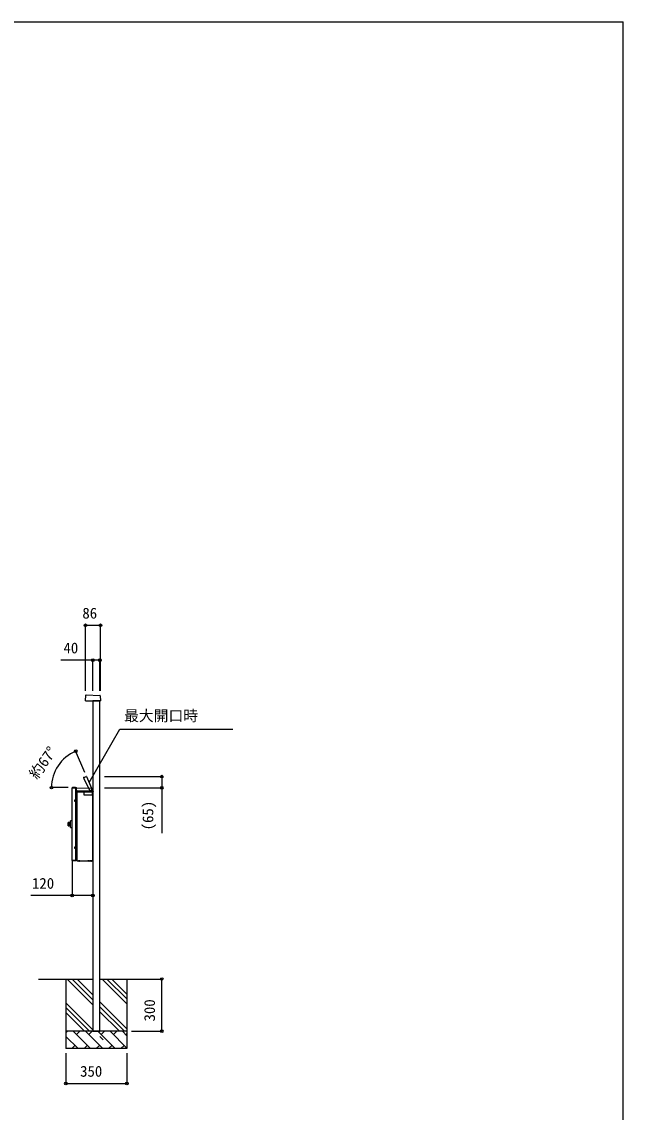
# Model space of a CAD drawing. Units: millimetres, scale not verified. Extents: x -4375 to 4375, y -6498 to 6471.
# Drawn here: x 921 to 4375, y -14 to 6252 of the extents above; entities that cross this region are included whole.
import ezdxf
from ezdxf.enums import TextEntityAlignment as Align

# ---------------------------------------------------------------- set-up
doc = ezdxf.new("R2010")
doc.units = ezdxf.units.MM
doc.header["$LTSCALE"] = 30
for name, color, linetype in [('0-2_YKK_A1', 4, 'Continuous'), ('0-3_YKK_D', 6, 'Continuous'), ('0-4_YKK_ZWAK', 7, 'Continuous')]:
    doc.layers.add(name, color=color, linetype=linetype)
doc.styles.add('ＭＳ ゴシック', font='')
doc.styles.get('ＭＳ ゴシック').set_extended_font_data('MS Gothic')

msp = doc.modelspace()

# ---------------------------------------------------------------- linework, layer by layer
at = {"layer": '0-2_YKK_A1'}
for p, q in [((1287.27, 2350.66), (1289.2, 2382.16)), ((1291.27, 2384.03), (1369.96, 2381.28)), ((1288.27, 2349.6), (1372.64, 2349.6)), ((1330, 2351.6), (1330, 2348.6)), ((1330, 2351.6), (1370, 2351.6)), ((1330, 2348.6), (1330, 751.6)), ((1371.88, 2379.41), (1373.64, 2350.66)), ((1275.41, 1909.06), (1276.26, 1907.24)), ((1276.06, 1910.46), (1275.91, 1910.39)), ((1277.38, 1904.85), (1276.26, 1907.24)), ((1276.76, 1908.58), (1279.86, 1909.96)), ((1277.42, 1904.78), (1277.38, 1904.85)), ((1278.54, 1903.89), (1310.22, 1835.94)), ((1278.54, 1903.89), (1278.54, 1903.89)), ((1279.86, 1909.96), (1291.8, 1915.28)), ((1293.13, 1914.75), (1326.67, 1835.75)), ((1228.8, 1851.35), (1213.1, 1851.35)), ((1213.1, 1851.35), (1213.1, 1850.55)), ((1228.8, 1850.55), (1228.8, 1851.35)), ((1231.85, 1779.35), (1231.85, 1850.25)), ((1231.85, 1846.3), (1231.9, 1846.3)), ((1231.9, 1844.3), (1231.85, 1844.3)), ((1231.85, 1842.03), (1231.9, 1842.35)), ((1231.9, 1842.35), (1231.85, 1842.35)), ((1231.85, 1824.59), (1234.39, 1824.59)), ((1231.9, 1850.25), (1231.9, 1842.35)), ((1233.41, 1833.42), (1233.41, 1833.26)), ((1234.22, 1814.93), (1234.42, 1826.29)), ((1234.41, 1832.25), (1236.41, 1832.26)), ((1234.71, 1826.7), (1235.21, 1827.21)), ((1235.02, 1804.76), (1235.2, 1825.8)), ((1235.22, 1828.31), (1235.21, 1826.31)), ((1235.45, 1836.67), (1235.62, 1849.74)), ((1235.45, 1836.22), (1235.45, 1836.67)), ((1330.01, 1825.3), (1235.7, 1825.3)), ((1236.16, 1804.75), (1236.52, 1825.3)), ((1236.22, 1829.3), (1329.98, 1829.3)), ((1239.06, 1832.27), (1236.41, 1832.26)), ((1236.64, 1850.73), (1322.43, 1848.16)), ((1237.1, 1825.3), (1237.1, 1432.5)), ((1239.1, 1832.27), (1239.06, 1832.27)), ((1240.41, 1832.93), (1315.38, 1833.3)), ((1240.41, 1832.93), (1240.41, 1832.93)), ((1242.29, 1829.59), (1242.35, 1832.93)), ((1276.7, 1825.3), (1276.7, 1810.3)), ((1307.25, 1829.59), (1307.19, 1833.26)), ((1307.25, 1829.59), (1307.25, 1829.3)), ((1310.81, 1835.31), (1311.16, 1835.11)), ((1314.54, 1833.88), (1311.2, 1835.09)), ((1320.08, 1831.86), (1314.54, 1833.88)), ((1315.06, 1829.59), (1314.99, 1833.3)), ((1316.2, 1833.57), (1316.54, 1833.8)), ((1319.07, 1836.36), (1316.56, 1833.83)), ((1323.21, 1840.55), (1319.07, 1836.36)), ((1319.71, 1837.01), (1319.84, 1829.59)), ((1320.83, 1831.89), (1321.68, 1832.26)), ((1321.71, 1832.28), (1326.18, 1834.46)), ((1323.51, 1842.2), (1323.4, 1847.18)), ((1323.5, 1841.24), (1323.51, 1842.17)), ((1326.7, 1810.3), (1326.7, 1825.3)), ((1329.7, 1432.5), (1329.7, 1825.3)), ((1330.98, 1828.32), (1331.01, 1826.32)), ((1224.8, 1778.35), (1224.8, 1774.35)), ((1232.8, 1777.65), (1224.8, 1777.65)), ((1232.8, 1776.65), (1224.8, 1776.65)), ((1228.8, 1776.25), (1224.8, 1776.25)), ((1224.8, 1776.15), (1230.3, 1776.15)), ((1224.8, 1775.15), (1231.8, 1775.15)), ((1231.8, 1774.15), (1224.82, 1774.15)), ((1224.84, 1778.65), (1230.3, 1778.65)), ((1230.8, 1773.75), (1225, 1773.75)), ((1230.8, 1773.5), (1225.27, 1773.5)), ((1225.3, 1776.25), (1225.3, 1776.15)), ((1225.3, 1773.5), (1225.3, 1773.48)), ((1225.3, 1773.5), (1225.3, 1773.48)), ((1231.85, 1779.35), (1225.8, 1779.35)), ((1231.85, 1773.35), (1225.8, 1773.35)), ((1226.8, 1774.15), (1226.8, 1775.15)), ((1228.3, 1776.15), (1228.3, 1776.25)), ((1228.3, 1773.35), (1228.3, 1773.5)), ((1228.8, 1776.25), (1228.8, 1776.65)), ((1228.8, 1773.75), (1228.8, 1774.15)), ((1231.8, 1773.85), (1228.8, 1773.85)), ((1229.4, 1776.65), (1229.4, 1777.65)), ((1229.8, 1778.65), (1229.8, 1779.35)), ((1230.3, 1777.65), (1230.3, 1778.65)), ((1230.3, 1775.15), (1230.3, 1776.15)), ((1230.8, 1773.5), (1230.8, 1773.75)), ((1231.8, 1777.65), (1231.8, 1776.65)), ((1231.8, 1775.15), (1231.8, 1774.15)), ((1231.8, 1773.85), (1231.8, 1774.15)), ((1231.8, 1773.35), (1231.8, 1773.85)), ((1231.85, 1815.06), (1234.22, 1815.06)), ((1234.71, 1814.07), (1231.85, 1814.07)), ((1235, 1802.3), (1231.85, 1802.3)), ((1231.85, 1801.8), (1235.61, 1801.8)), ((1231.85, 1509.35), (1231.85, 1773.35)), ((1232.8, 1776.65), (1232.8, 1777.65)), ((1235.5, 1801.8), (1235.5, 1801.85)), ((1235.5, 1801.8), (1235.5, 1801.85)), ((1235.62, 1801.85), (1235.61, 1801.8)), ((1235.62, 1801.85), (1235.61, 1801.8)), ((1236.27, 1811.4), (1236.8, 1811.4)), ((1236.79, 1811.8), (1236.77, 1811.8)), ((1236.79, 1811.8), (1236.77, 1811.8)), ((1237.1, 1811.4), (1236.8, 1811.4)), ((1236.8, 1811.4), (1236.8, 1446.5)), ((1276.7, 1810.3), (1326.7, 1810.3)), ((1193.8, 1651.35), (1188.3, 1651.35)), ((1188.3, 1631.35), (1188.3, 1651.35)), ((1188.3, 1631.35), (1193.8, 1631.35)), ((1193.8, 1631.35), (1193.8, 1651.35)), ((1200.3, 1648.85), (1193.8, 1648.85)), ((1193.8, 1633.85), (1200.3, 1633.85)), ((1211, 1661.35), (1200.3, 1661.16)), ((1200.3, 1621.54), (1200.3, 1661.16)), ((1200.3, 1621.54), (1211, 1621.35)), ((1224.8, 1508.35), (1224.8, 1504.35)), ((1230.3, 1506.55), (1224.8, 1506.55)), ((1224.8, 1506.45), (1225.59, 1506.45)), ((1229.4, 1506.05), (1224.8, 1506.05)), ((1224.8, 1505.05), (1229.4, 1505.05)), ((1224.82, 1508.55), (1226.8, 1508.55)), ((1224.82, 1508.55), (1226.8, 1508.55)), ((1230.3, 1504.05), (1224.84, 1504.05)), ((1230.8, 1508.95), (1225, 1508.95)), ((1230.8, 1509.2), (1225.27, 1509.2)), ((1225.3, 1509.22), (1225.3, 1509.2)), ((1225.3, 1509.22), (1225.3, 1509.2)), ((1225.3, 1506.55), (1225.3, 1506.45)), ((1225.59, 1506.45), (1228.8, 1506.45)), ((1225.8, 1509.35), (1230.8, 1509.35)), ((1226.8, 1508.55), (1226.8, 1507.55)), ((1228.3, 1509.2), (1228.3, 1509.35)), ((1228.3, 1506.45), (1228.3, 1506.55)), ((1228.8, 1508.55), (1228.8, 1508.95)), ((1228.8, 1508.85), (1231.8, 1508.85)), ((1228.8, 1506.05), (1228.8, 1506.45)), ((1229.4, 1506.05), (1231.8, 1506.05)), ((1229.4, 1505.05), (1229.4, 1506.05)), ((1231.8, 1505.05), (1229.4, 1505.05)), ((1229.8, 1503.35), (1229.8, 1504.05)), ((1230.3, 1506.55), (1230.3, 1507.55)), ((1230.3, 1504.05), (1230.3, 1505.05)), ((1230.8, 1509.35), (1231.85, 1509.35)), ((1230.8, 1508.95), (1230.8, 1509.2)), ((1231.8, 1506.05), (1232.8, 1506.05)), ((1231.8, 1506.05), (1231.8, 1505.05)), ((1232.8, 1505.05), (1231.8, 1505.05)), ((1232.8, 1505.05), (1232.8, 1506.05)), ((1225.8, 1503.35), (1230.8, 1503.35)), ((1230.8, 1503.35), (1231.85, 1503.35)), ((1231.85, 1432.45), (1231.85, 1503.35)), ((1236.8, 1446.5), (1231.85, 1446.5)), ((1236.8, 1446.5), (1231.85, 1446.5)), ((1236.8, 1446.5), (1237.1, 1446.5)), ((1236.8, 1446.5), (1237.1, 1446.5)), ((1231.85, 1432.45), (1211, 1432.45)), ((1212.1, 1431.35), (1212.1, 1432.15)), ((1230.8, 1431.35), (1212.1, 1431.35)), ((1213.1, 1432.15), (1213.1, 1431.35)), ((1228.8, 1431.35), (1228.8, 1432.15)), ((1231.9, 1440.35), (1231.85, 1440.67)), ((1231.9, 1440.35), (1231.85, 1440.35)), ((1231.85, 1438.4), (1231.9, 1438.4)), ((1231.9, 1436.4), (1231.85, 1436.4)), ((1231.9, 1440.35), (1231.9, 1438.4)), ((1231.9, 1438.4), (1231.9, 1436.4)), ((1231.9, 1432.45), (1231.9, 1436.4)), ((1238, 1432.5), (1237.1, 1432.5)), ((1238, 1431.6), (1238, 1432.5)), ((1238, 1431.6), (1328.09, 1431.6)), ((1255.49, 1431.44), (1246.31, 1431.44)), ((1250.27, 1429.3), (1250.33, 1429.89)), ((1250.28, 1429.27), (1250.34, 1429.89)), ((1250.7, 1429.89), (1250.65, 1429.3)), ((1252.37, 1429.33), (1252.38, 1429.3)), ((1310.49, 1431.44), (1301.31, 1431.44)), ((1305.27, 1429.3), (1305.33, 1429.89)), ((1305.28, 1429.27), (1305.34, 1429.89)), ((1305.7, 1429.89), (1305.65, 1429.3)), ((1307.37, 1429.33), (1307.38, 1429.3)), ((1307.4, 1429.31), (1307.4, 1429.3)), ((1323.54, 1431.44), (1314.36, 1431.44)), ((1318.03, 1429.3), (1318.1, 1429.89)), ((1318.09, 1429.23), (1318.16, 1429.9)), ((1320.43, 1429.4), (1320.44, 1429.3)), ((1328.09, 1431.6), (1328.8, 1431.6)), ((1328.64, 1432.2), (1328.8, 1432.2)), ((1329.7, 1432.5), (1328.8, 1432.5)), ((1328.8, 1431.6), (1328.8, 1432.2)), ((1016.54, 751.6), (1330, 751.6)), ((1175, 751.6), (1175, 351.6)), ((1330, 603.91), (1182.31, 751.6)), ((1210.6, 751.6), (1330, 632.2)), ((1330, 660.48), (1238.88, 751.6)), ((1330, 751.6), (1330, 451.6)), ((1370, 751.6), (1683.46, 751.6)), ((1370, 451.6), (1370, 751.6)), ((1525, 608.91), (1382.31, 751.6)), ((1410.6, 751.6), (1525, 637.2)), ((1525, 665.48), (1438.88, 751.6)), ((1525, 751.6), (1525, 351.6)), ((1175, 615.48), (1330, 460.48)), ((1175, 587.2), (1310.6, 451.6)), ((1525, 465.48), (1370, 620.48)), ((1370, 592.2), (1510.6, 451.6)), ((1482.31, 451.6), (1370, 563.91)), ((1282.31, 451.6), (1175, 558.91)), ((1175, 443.07), (1183.53, 451.6)), ((1525, 451.6), (1175, 451.6)), ((1316.42, 351.6), (1216.42, 451.6)), ((1235.33, 432.69), (1254.24, 451.6)), ((1387.13, 351.6), (1287.13, 451.6)), ((1306.04, 432.69), (1324.95, 451.6)), ((1330, 451.6), (1370, 451.6)), ((1457.84, 351.6), (1357.84, 451.6)), ((1376.75, 432.69), (1395.66, 451.6)), ((1525, 355.15), (1428.55, 451.6)), ((1447.46, 432.69), (1466.37, 451.6)), ((1525, 425.86), (1499.26, 451.6)), ((1518.17, 432.69), (1525, 439.52)), ((1245.71, 351.6), (1175, 422.31)), ((1388.88, 401.6), (1370, 420.48)), ((1525, 351.6), (1175, 351.6)), ((1226.8, 370.51), (1207.89, 351.6)), ((1297.51, 370.51), (1278.6, 351.6)), ((1368.22, 370.51), (1349.31, 351.6)), ((1438.93, 370.51), (1420.02, 351.6)), ((1509.64, 370.51), (1490.73, 351.6))]:
    msp.add_line(p, q, dxfattribs=at)
for points in [[(1370, 751.6), (1370, 2348.6), (1370, 2351.6)], [(1279.45, 1909.78), (1278.86, 1909.62), (1278.25, 1909.64), (1277.67, 1909.85), (1277.19, 1910.23)], [(1277.42, 1904.78), (1277.5, 1904.67), (1277.61, 1904.58), (1277.76, 1904.49), (1277.92, 1904.42)], [(1277.92, 1904.42), (1278.1, 1904.35), (1278.27, 1904.24), (1278.42, 1904.08), (1278.54, 1903.89)], [(1211, 1432.45), (1211, 1850.25), (1231.85, 1850.25)], [(1228.8, 1851.35), (1230.8, 1851.35), (1230.8, 1850.55), (1212.1, 1850.55)], [(1212.1, 1850.55), (1212.1, 1851.35), (1213.1, 1851.35)], [(1235.45, 1836.22), (1235.34, 1835.61), (1235.07, 1835.07), (1234.63, 1834.63), (1234.09, 1834.35)], [(1234.47, 1826.46), (1234.44, 1826.4), (1234.43, 1826.37), (1234.43, 1826.36)], [(1234.51, 1826.5), (1234.52, 1826.51), (1234.54, 1826.54), (1234.58, 1826.57), (1234.62, 1826.61), (1234.67, 1826.66), (1234.71, 1826.7)], [(1235.21, 1826.31), (1235.21, 1826.23), (1235.2, 1826.14), (1235.2, 1826.06), (1235.2, 1826.01)], [(1235.2, 1826.01), (1235.2, 1825.91), (1235.2, 1825.82), (1235.21, 1825.72), (1235.23, 1825.62), (1235.29, 1825.52)], [(1236.22, 1829.3), (1235.98, 1829.26), (1235.75, 1829.18), (1235.54, 1829.03), (1235.38, 1828.83), (1235.27, 1828.59), (1235.22, 1828.32)], [(1235.7, 1825.3), (1235.54, 1825.33), (1235.4, 1825.4), (1235.29, 1825.52)], [(1239.1, 1832.27), (1239.27, 1832.31), (1239.4, 1832.37), (1239.54, 1832.47), (1239.67, 1832.59)], [(1239.67, 1832.59), (1239.81, 1832.72), (1239.99, 1832.83), (1240.19, 1832.9), (1240.41, 1832.93)], [(1310.22, 1835.94), (1310.37, 1835.69), (1310.57, 1835.48), (1310.81, 1835.31)], [(1311.2, 1835.09), (1311.18, 1835.1), (1311.16, 1835.11)], [(1315.38, 1833.3), (1315.67, 1833.33), (1315.95, 1833.42), (1316.2, 1833.57)], [(1316.56, 1833.83), (1316.55, 1833.82), (1316.54, 1833.8)], [(1320.35, 1837.66), (1320.35, 1837.66), (1320.35, 1837.66)], [(1234.22, 1814.93), (1234.25, 1814.79), (1234.34, 1814.63), (1234.45, 1814.45), (1234.57, 1814.26), (1234.71, 1814.07)], [(1235.02, 1804.76), (1235.01, 1804.28), (1235.01, 1803.82), (1235.01, 1803.39), (1235, 1803.02), (1235, 1802.72), (1235, 1802.49), (1235, 1802.35), (1235, 1802.3)], [(1235, 1802.3), (1235.07, 1802.06), (1235.12, 1801.98), (1235.18, 1801.92), (1235.25, 1801.88), (1235.33, 1801.86), (1235.41, 1801.85), (1235.5, 1801.85)], [(1235.62, 1801.85), (1235.89, 1801.9), (1236, 1801.99), (1236.05, 1802.07), (1236.11, 1802.29)], [(1236.11, 1802.29), (1236.12, 1802.34), (1236.12, 1802.48), (1236.12, 1802.7), (1236.13, 1803.01), (1236.13, 1803.38), (1236.14, 1803.8), (1236.15, 1804.27), (1236.16, 1804.75)], [(1236.27, 1812.24), (1236.32, 1812.08), (1236.41, 1811.95), (1236.52, 1811.86), (1236.65, 1811.82), (1236.77, 1811.8)], [(1226.8, 1508.55), (1231.8, 1508.55), (1231.8, 1507.55), (1226.8, 1507.55), (1224.8, 1507.55)], [(1231.8, 1508.55), (1231.8, 1508.85), (1231.8, 1509.35)], [(1212.1, 1432.15), (1230.8, 1432.15), (1230.8, 1431.35)], [(1249.42, 1429.3), (1249.71, 1429.24), (1249.96, 1429.2), (1250.15, 1429.2), (1250.26, 1429.24), (1250.27, 1429.3)], [(1250.65, 1429.3), (1250.56, 1429.24), (1250.39, 1429.2), (1250.14, 1429.2)], [(1250.67, 1429.23), (1250.85, 1429.21), (1251.04, 1429.2)], [(1251.14, 1429.3), (1251.24, 1429.24), (1251.41, 1429.2), (1251.66, 1429.2), (1251.96, 1429.24), (1252.26, 1429.3)], [(1251.99, 1429.21), (1251.93, 1429.2), (1251.92, 1429.2)], [(1304.42, 1429.3), (1304.71, 1429.24), (1304.96, 1429.2), (1305.15, 1429.2), (1305.26, 1429.24), (1305.27, 1429.3)], [(1305.65, 1429.3), (1305.56, 1429.24), (1305.39, 1429.2), (1305.14, 1429.2)], [(1305.65, 1429.3), (1305.56, 1429.24), (1305.39, 1429.2), (1305.14, 1429.2)], [(1305.87, 1429.3), (1305.94, 1429.26), (1306.05, 1429.23)], [(1306.14, 1429.3), (1306.24, 1429.24), (1306.41, 1429.2), (1306.66, 1429.2), (1306.96, 1429.24), (1307.26, 1429.3)], [(1307.4, 1429.3), (1307.16, 1429.24), (1306.96, 1429.21), (1306.82, 1429.2)], [(1317.45, 1429.3), (1317.71, 1429.24), (1317.92, 1429.2), (1318.05, 1429.2), (1318.09, 1429.24), (1318.03, 1429.3)], [(1318.93, 1429.27), (1318.65, 1429.2), (1318.38, 1429.2), (1318.09, 1429.24)], [(1318.85, 1429.3), (1319.01, 1429.24), (1319.24, 1429.2), (1319.52, 1429.2), (1319.83, 1429.24), (1320.13, 1429.3)], [(1320.44, 1429.3), (1320.19, 1429.24), (1319.99, 1429.2), (1319.86, 1429.2), (1319.82, 1429.23)], [(1328.8, 1432.5), (1328.66, 1432.22), (1328.51, 1431.97), (1328.37, 1431.77), (1328.23, 1431.64), (1328.09, 1431.6)], [(1328.8, 1431.6), (1329.08, 1431.65), (1329.33, 1431.77), (1329.53, 1431.97), (1329.65, 1432.22), (1329.7, 1432.5)], [(1328.8, 1432.2), (1328.91, 1432.22), (1329.01, 1432.29), (1329.07, 1432.39), (1329.1, 1432.5)]]:
    msp.add_lwpolyline(points, dxfattribs=at)
for centre, radius, start, end in [((1291.2, 2382.03), 2, 88, 176.5), ((1369.89, 2379.29), 2, 3.5, 88), ((1288.27, 2350.6), 1, 176.5, 270), ((1372.64, 2350.6), 1, 270, 3.5), ((1276.32, 1909.48), 1, 114, 205), ((1276.46, 1909.54), 1, 43.47122, 114), ((1277.17, 1907.67), 1, 114, 205), ((1292.21, 1914.36), 1, 23, 114), ((1212.1, 1850.25), 1.1, 90, 180), ((1212.1, 1850.25), 0.3, 90, 180), ((1230.8, 1850.25), 1.1, 0, 90), ((1230.8, 1850.25), 0.3, 0, 90), ((1234.41, 1833.4), 1, 108.75653, 179.28531), ((1234.41, 1833.25), 1, 179.28531, 270.28531), ((1234.72, 1826.29), 0.3, 166.56196, 179), ((1234.69, 1826.31), 0.262, 134.32414, 148.27877), ((1236.22, 1828.3), 1, 179, 179.5), ((1236.22, 1828.3), 1, 179, 179.5), ((1236.62, 1849.73), 1, 88.28531, 179.28531), ((1241.99, 1829.6), 0.3, 270, 359), ((1315.36, 1829.6), 0.3, 181, 270), ((1320.14, 1829.6), 0.3, 181, 270), ((1320.42, 1832.8), 1, 250, 294), ((1321.27, 1833.18), 1, 294, 296), ((1322.4, 1847.16), 1, 1.28531, 88.28531), ((1322.5, 1841.25), 1, 315.28531, 359.28531), ((1322.51, 1842.18), 1, 359.28531, 1.28531), ((1325.75, 1835.36), 1, 296, 23), ((1329.98, 1828.3), 1, 1, 90), ((1330.01, 1826.3), 1, 270, 1), ((1225.8, 1778.35), 1, 90, 180), ((1225.8, 1774.35), 1, 180, 270), ((1236.79, 1812.3), 0.5, 270, 308.11752), ((1230.1, 1654.95), 2.75, 0, 50.4788), ((1230.1, 1654.95), 2.75, 309.5212, 0), ((1230.1, 1627.95), 2.75, 0, 50.4788), ((1230.1, 1627.95), 2.75, 309.5212, 0), ((1225.8, 1508.35), 1, 90, 180), ((1225.8, 1504.35), 1, 180, 270), ((1212.1, 1432.45), 1.1, 180, 270), ((1212.1, 1432.45), 0.3, 180, 270), ((1230.8, 1432.45), 0.3, 270, 0), ((1230.8, 1432.45), 1.1, 270, 0), ((1246.39, 1431.5), 0.1, 90, 215.93912), ((1250.9, 1434.77), 5.67, 215.93912, 239.14003), ((1250.83, 1434.65), 5.53, 239.09425, 255.22768), ((1250.83, 1434.65), 5.53, 239.09425, 255.22768), ((1250.51, 1434.93), 5.04, 265.64824, 274.35176), ((1252.68, 1430.18), 2.56, 186.16803, 200.05713), ((1248.03, 1430.72), 2.98, 331.61171, 344.15808), ((1253.76, 1430.72), 2.98, 195.84214, 208.38807), ((1250.9, 1434.77), 5.67, 281.07376, 300.85997), ((1250.82, 1434.79), 5.67, 284.70531, 300.57495), ((1250.97, 1434.65), 5.53, 284.77227, 300.90581), ((1253.76, 1429.99), 0.099, 238.68206, 301.31794), ((1250.9, 1434.77), 5.67, 300.85997, 324.06088), ((1255.41, 1431.5), 0.1, 324.06088, 90), ((1301.39, 1431.5), 0.1, 90, 215.93912), ((1305.9, 1434.77), 5.67, 215.93912, 239.14003), ((1305.9, 1434.77), 5.67, 239.14003, 254.94592), ((1305.51, 1434.93), 5.04, 265.64821, 274.35179), ((1307.68, 1430.18), 2.56, 186.16773, 200.05675), ((1303.03, 1430.72), 2.98, 331.61279, 344.1573), ((1306.81, 1430.49), 1.51, 224.07294, 231.55807), ((1308.76, 1430.72), 2.98, 195.84263, 208.38788), ((1305.82, 1434.79), 5.67, 284.70506, 300.57521), ((1305.9, 1434.76), 5.66, 285.33843, 300.86273), ((1308.76, 1429.99), 0.099, 238.68268, 301.31732), ((1305.9, 1434.77), 5.67, 300.85997, 324.06088), ((1310.41, 1431.5), 0.1, 324.06088, 90), ((1314.44, 1431.5), 0.1, 90, 215.93912), ((1318.94, 1434.76), 5.66, 215.92489, 254.72222), ((1317.92, 1434.38), 4.49, 265.38691, 274.61309), ((1319.21, 1430.69), 1.82, 205.64116, 229.72812), ((1320.23, 1431.16), 2.32, 212.84707, 233.36923), ((1318.71, 1434.41), 5.3, 285.52847, 301.80451), ((1318.95, 1434.77), 5.67, 283.67184, 324.06088), ((1319.1, 1434.07), 4.95, 285.73339, 302.77271), ((1321.65, 1430.54), 0.653, 257.90325, 282.09675), ((1323.46, 1431.5), 0.1, 324.06088, 90)]:
    msp.add_arc(centre, radius, start, end, dxfattribs=at)
at = {"layer": '0-3_YKK_D'}
for p, q in [((1287.27, 2408.08), (1287.27, 2785.03)), ((1287.27, 2784.03), (1373.64, 2784.03)), ((1373.64, 2408.08), (1373.64, 2785.03)), ((1330, 2408.08), (1330, 2585.03)), ((1370, 2408.08), (1370, 2585.03)), ((1282.97, 1938.69), (1230.62, 2062.02)), ((1396, 1914.75), (1726, 1914.75)), ((1187.1, 1851.35), (1091.18, 1851.35)), ((1396, 1850.12), (1726, 1850.12)), ((1211, 1431.45), (1211, 1230.6)), ((1684.46, 751.6), (1726, 751.6)), ((1725, 451.6), (1725, 751.6)), ((1551, 451.6), (1726, 451.6)), ((1175, 325.55), (1175, 150.6)), ((1525, 325.55), (1525, 150.6)), ((1175, 151.6), (1525, 151.6))]:
    msp.add_line(p, q, dxfattribs=at)
for points in [[(1370, 2584.03), (1330, 2584.03), (1145.05, 2584.03)], [(1307.43, 1881.07), (1484.42, 2187.64), (2132.55, 2187.64)], [(1725, 1914.75), (1725, 1850.12), (1725, 1590.31)], [(1330, 1231.6), (1211, 1231.6), (972.93, 1231.6)]]:
    msp.add_lwpolyline(points, dxfattribs=at)
for centre in [(1287.27, 2784.03), (1373.64, 2784.03), (1330, 2584.03), (1370, 2584.03), (1231.01, 2061.1), (1725, 1914.75), (1092.18, 1851.35), (1725, 1850.12), (1211, 1231.6), (1330, 1231.6), (1725, 751.6), (1725, 451.6), (1175, 151.6), (1525, 151.6)]:
    msp.add_circle(centre, 7.5, dxfattribs=at)
msp.add_arc((1320.04, 1851.35), 227.86, 113, 180, dxfattribs=at)
at = {"layer": '0-4_YKK_ZWAK'}
msp.add_line((-4375, 6251.6), (4375, 6251.6), dxfattribs=at)
msp.add_lwpolyline([(-4375, -6498.4), (4375, -6498.4), (4375, 6251.6)], dxfattribs=at)

# ---------------------------------------------------------------- texts
at = {"layer": '0-3_YKK_D', "style": 'ＭＳ ゴシック'}
for s, p in [('86', (1269.12, 2804.03)), ('40', (1160.71, 2604.03)), ('最大開口時', (1508.63, 2214.71)), ('120', (979.89, 1251.6)), ('350', (1256.3, 171.6))]:
    msp.add_text(s, height=62.32, dxfattribs=at).set_placement(p, align=Align.BOTTOM_LEFT)
for s, rotation, p in [('約67°', 54.376, (1024.19, 1883.91)), ('(65)', 90, (1695.34, 1605.97)), ('300', 90, (1705, 507.91))]:
    msp.add_text(s, height=62.32, rotation=rotation, dxfattribs=at).set_placement(p, align=Align.BOTTOM_LEFT)

doc.saveas('drawing.dxf')
